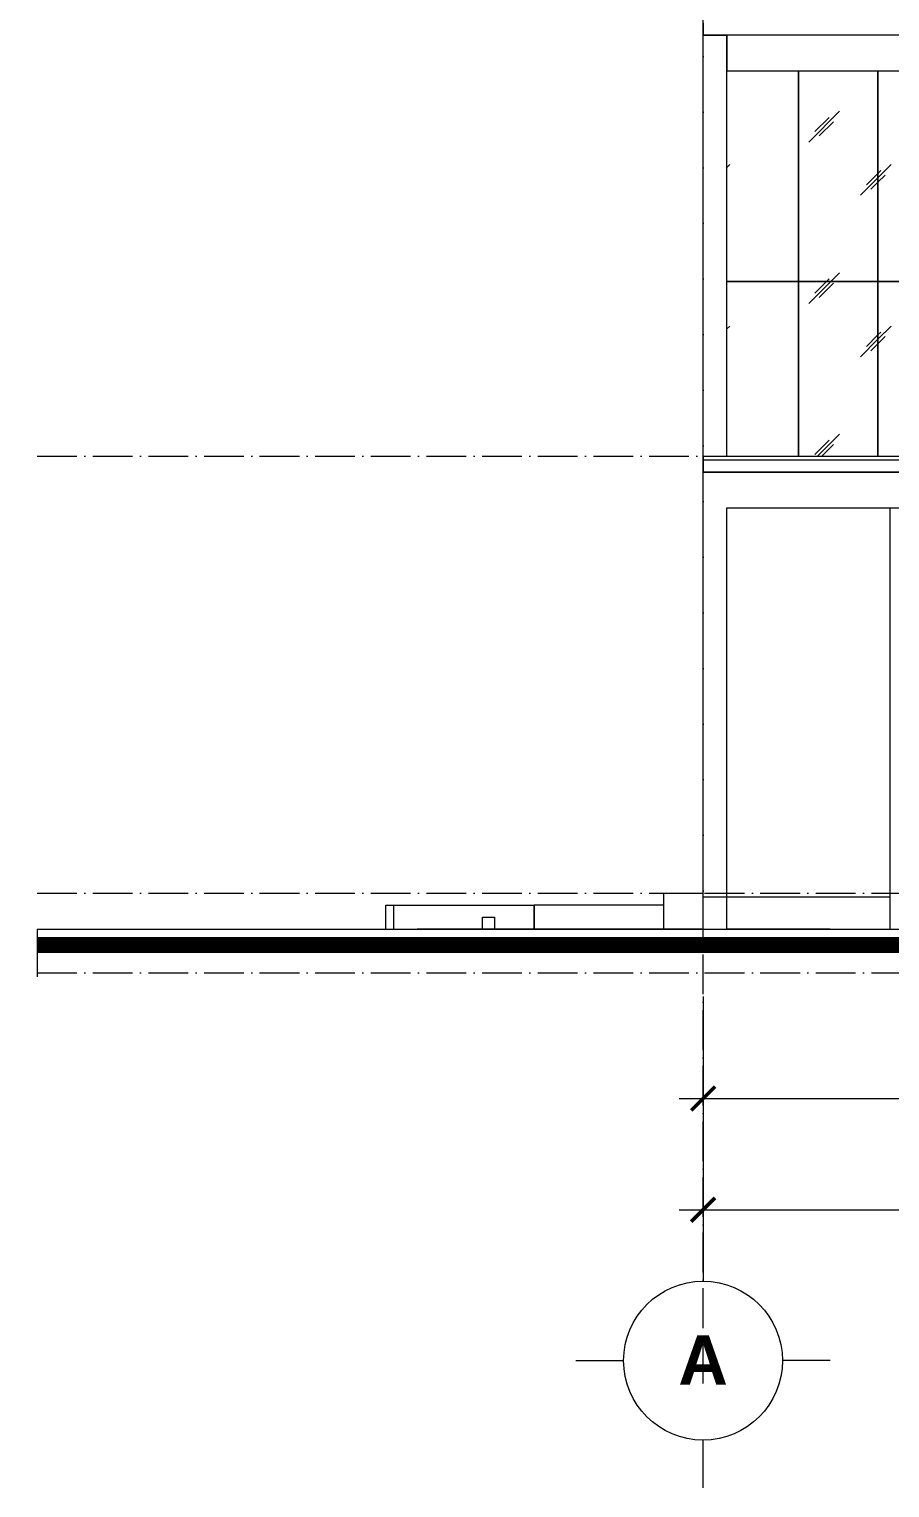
# Model space of a CAD drawing. Header units: millimetres. Extents: x -8482 to 130249, y -7482 to 93550.
# Drawn here: x -8482 to 2350, y -7482 to 10875 of the extents above; entities that cross this region are included whole.
import ezdxf

# ---------------------------------------------------------------- set-up
doc = ezdxf.new("R2010")
doc.units = ezdxf.units.MM
doc.linetypes.add('Grid Line', pattern=[14, 10, -2, 0, -2])
for name, color, linetype, lineweight in [('C-PRKG', 70, 'Continuous', 5), ('DIM', 1, 'Continuous', 5), ('KH', 6, 'Continuous', 5), ('KINH', 152, 'Continuous', 5), ('NET CAT', 3, 'Continuous', 5), ('NET CATConcrete', 3, 'Continuous', 5), ('NET-THAY', 2, 'Continuous', 9), ('TRUC', 225, 'Continuous', 5)]:
    doc.layers.add(name, color=color, linetype=linetype, lineweight=lineweight)
doc.styles.add('Arial_B', font='arialbd_1.ttf', dxfattribs={"height": 619.047619})
doc.styles.add('TA1', font='arial_1.ttf')
doc.dimstyles.new('D_200_KTx2', dxfattribs={"dimtxt": 400, "dimasz": 300, "dimexe": 300, "dimexo": 300, "dimgap": 160, "dimtad": 1, "dimdec": 0, "dimzin": 9, "dimtxsty": 'TA1', "dimblk": 'ARCHTICK', "dimcen": 1, "dimdle": 300, "dimclrd": 256, "dimclre": 256, "dimclrt": 7, "dimadec": 0, "dimazin": 0, "dimtfac": 1, "dimtdec": 0, "dimtix": 1, "dimtmove": 1, "dimatfit": 3, "dimldrblk": 'ARCHTICK', "dimfxl": 0, "dimtolj": 1, "dimtzin": 0, "dimlwd": -1, "dimlwe": -1, "dimarcsym": 0})
pattern_1 = [(45, (19748.1, 1401.6), (0, 2032), [253.6, -2620.09]), (45, (19693, 1456.7), (0, 2032), [253.6, -2620.09]), (45, (19617, 1325.7), (0, 2032), [546.2, -2327.48]), (45, (18366.3, 2763), (0, 2032), [253.6, -2620.09]), (45, (18311.2, 2818.2), (0, 2032), [253.6, -2620.09]), (45, (18235.3, 2687.1), (0, 2032), [546.2, -2327.48])]

# ---------------------------------------------------------------- blocks, each defined once
blk = doc.blocks.new('System Panel - Glazed-V80-MẶT ĐỨNG TRỤC A-Q')
at = {"layer": 'KINH'}
h = blk.add_hatch(dxfattribs=at)
h.set_pattern_fill('FP_6', color=256, style=0, pattern_type=2)
h.set_pattern_definition(pattern_1)
h.paths.add_polyline_path([(3200, 5500), (3200, 7700), (2200, 7700), (2200, 5500)], flags=0)
at = {"layer": 'KINH', "color": 10}
for p, q in [((3200, 7700), (2200, 7700)), ((2200, 7700), (2200, 5500)), ((3200, 5500), (3200, 7700))]:
    blk.add_line(p, q, dxfattribs=at)
blk = doc.blocks.new('System Panel - Glazed-V81-MẶT ĐỨNG TRỤC A-Q')
at = {"layer": 'KINH'}
h = blk.add_hatch(dxfattribs=at)
h.set_pattern_fill('FP_6', color=256, style=0, pattern_type=2)
h.set_pattern_definition(pattern_1)
h.paths.add_polyline_path([(2200, 5500), (2200, 7700), (1200, 7700), (1200, 5500)], flags=0)
at = {"layer": 'KINH', "color": 10}
for p, q in [((2200, 7700), (1200, 7700)), ((1200, 7700), (1200, 5500)), ((2200, 5500), (2200, 7700))]:
    blk.add_line(p, q, dxfattribs=at)
blk = doc.blocks.new('System Panel - Glazed-616473-MẶT ĐỨNG TRỤC A-Q')
at = {"layer": 'KINH'}
h = blk.add_hatch(dxfattribs=at)
h.set_pattern_fill('FP_6', color=256, style=0, pattern_type=2)
h.set_pattern_definition(pattern_1)
h.paths.add_polyline_path([(1200, 5500), (1200, 7700), (300, 7700), (300, 5500)], flags=0)
at = {"layer": 'KINH', "color": 10}
for p, q in [((1200, 7700), (300, 7700)), ((1200, 5500), (1200, 7700))]:
    blk.add_line(p, q, dxfattribs=at)
blk = doc.blocks.new('System Panel - Glazed-V85-MẶT ĐỨNG TRỤC A-Q')
at = {"layer": 'KINH'}
h = blk.add_hatch(dxfattribs=at)
h.set_pattern_fill('FP_6', color=256, style=0, pattern_type=2)
h.set_pattern_definition(pattern_1)
h.paths.add_polyline_path([(3200, 7700), (3200, 10350), (2200, 10350), (2200, 7700)], flags=0)
at = {"layer": 'KINH', "color": 10}
for p, q in [((2200, 10350), (2200, 7700)), ((3200, 7700), (3200, 10350)), ((2200, 7700), (3200, 7700))]:
    blk.add_line(p, q, dxfattribs=at)
blk = doc.blocks.new('System Panel - Glazed-V86-MẶT ĐỨNG TRỤC A-Q')
at = {"layer": 'KINH'}
h = blk.add_hatch(dxfattribs=at)
h.set_pattern_fill('FP_6', color=256, style=0, pattern_type=2)
h.set_pattern_definition(pattern_1)
h.paths.add_polyline_path([(2200, 7700), (2200, 10350), (1200, 10350), (1200, 7700)], flags=0)
at = {"layer": 'KINH', "color": 10}
for p, q in [((1200, 10350), (1200, 7700)), ((2200, 7700), (2200, 10350)), ((1200, 7700), (2200, 7700))]:
    blk.add_line(p, q, dxfattribs=at)
blk = doc.blocks.new('System Panel - Glazed-587543-MẶT ĐỨNG TRỤC A-Q')
at = {"layer": 'KINH'}
h = blk.add_hatch(dxfattribs=at)
h.set_pattern_fill('FP_6', color=256, style=0, pattern_type=2)
h.set_pattern_definition(pattern_1)
h.paths.add_polyline_path([(1200, 7700), (1200, 10350), (300, 10350), (300, 7700)], flags=0)
at = {"layer": 'KINH', "color": 10}
for p, q in [((1200, 7700), (1200, 10350)), ((300, 7700), (1200, 7700))]:
    blk.add_line(p, q, dxfattribs=at)
blk = doc.blocks.new('XE 2500 - XE 2500-889573-MẶT ĐỨNG TRỤC A-Q')
at = {"layer": 'C-PRKG', "color": 10}
for p, q in [((-2775, -300), (-2625, -300)), ((-2775, -447), (-2775, -300)), ((-2625, -300), (-2625, -447)), ((-3600, -447), (0, -447)), ((-3600, -450), (-3600, -447)), ((300, -447), (1600, -447)), ((1600, -450), (1600, -447))]:
    blk.add_line(p, q, dxfattribs=at)
blk = doc.blocks.new('ALC1807-ASCENT PLAZA-TANG 1_2_rvt-1-MẶT ĐỨNG TRỤC A-Q')
at = {"layer": 'NET-THAY', "color": 7}
for p, q in [((1, 5500), (14825, 5500)), ((1, 5500), (1, 5450)), ((14825, 5450), (1, 5450)), ((-8382, -450), (51618, -450)), ((-8382, -450), (-8382, -1051))]:
    blk.add_line(p, q, dxfattribs=at)
at = {"layer": 'NET-THAY', "color": 250, "lineweight": 15}
for p, q in [((-498, 0), (-498, -447)), ((-498, 0), (-1, 0)), ((-498, 0), (-498, -447)), ((-3994, -150), (-3895, -150)), ((-3994, -450), (-3994, -150)), ((-3895, -150), (-2128, -150)), ((-3895, -150), (-3895, -450)), ((-498, -150), (-2128, -150)), ((-2128, -150), (-2128, -447)), ((-2128, -447), (-2128, -150))]:
    blk.add_line(p, q, dxfattribs=at)
at = {"color": 250, "lineweight": 15}
for name in ['System Panel - Glazed-587543-MẶT ĐỨNG TRỤC A-Q', 'System Panel - Glazed-V86-MẶT ĐỨNG TRỤC A-Q', 'System Panel - Glazed-V85-MẶT ĐỨNG TRỤC A-Q', 'System Panel - Glazed-616473-MẶT ĐỨNG TRỤC A-Q', 'System Panel - Glazed-V81-MẶT ĐỨNG TRỤC A-Q', 'System Panel - Glazed-V80-MẶT ĐỨNG TRỤC A-Q', 'XE 2500 - XE 2500-889573-MẶT ĐỨNG TRỤC A-Q']:
    blk.add_blockref(name, (0, 0), dxfattribs=at)
blk = doc.blocks.new('Grid - FamilyAL-KH TRUC-1020318-MẶT ĐỨNG TRỤC A-Q')
at = {"layer": 'KH'}
for p, q in [((0, -6370), (0, -6970)), ((-1600, -7970), (-1000, -7970)), ((1600, -7970), (1000, -7970)), ((0, -9570), (0, -8970))]:
    blk.add_line(p, q, dxfattribs=at)
blk.add_circle((0, -7970), 1000, dxfattribs=at)
blk = doc.blocks.new('_ARCHTICK')
at = {"color": 0, "linetype": 'ByBlock', "const_width": 0.15}
blk.add_lwpolyline([(-0.5, -0.5), (0.5, 0.5)], dxfattribs=at)
blk = doc.blocks.new('DIMBLOCK1-MẶT ĐỨNG TRỤC A-Q')
at = {"layer": 'Defpoints', "color": 0, "transparency": 16777216}
for p in [(0, -2157), (6350, -2157), (6350, -2582)]:
    blk.add_point(p, dxfattribs=at)
at = {"layer": 'DIM', "transparency": 16777216}
for p, q in [((0, -2457), (0, -2882)), ((6350, -2457), (6350, -2882)), ((-300, -2582), (6650, -2582))]:
    blk.add_line(p, q, dxfattribs=at)
at = {"layer": 'DIM', "transparency": 16777216, "xscale": 300, "yscale": 300, "zscale": 300, "rotation": 180}
blk.add_blockref('_ARCHTICK', (0, -2582), dxfattribs=at)
at = {"layer": 'DIM', "transparency": 16777216, "xscale": 300, "yscale": 300, "zscale": 300}
blk.add_blockref('_ARCHTICK', (6350, -2582), dxfattribs=at)
at = {"layer": 'DIM', "color": 7, "transparency": 16777216, "insert": (3175, -2217), "char_height": 400, "attachment_point": 5, "style": 'TA1'}
blk.add_mtext('\\A1;6350', dxfattribs=at)
blk = doc.blocks.new('DIMBLOCK41-MẶT ĐỨNG TRỤC A-Q')
at = {"layer": 'Defpoints', "color": 0, "transparency": 16777216}
for p in [(0, -1000), (42600, -1000), (42600, -3982)]:
    blk.add_point(p, dxfattribs=at)
at = {"layer": 'DIM', "transparency": 16777216}
for p, q in [((0, -1300), (0, -4282)), ((42600, -1300), (42600, -4282)), ((-300, -3982), (42900, -3982))]:
    blk.add_line(p, q, dxfattribs=at)
at = {"layer": 'DIM', "transparency": 16777216, "xscale": 300, "yscale": 300, "zscale": 300, "rotation": 180}
blk.add_blockref('_ARCHTICK', (0, -3982), dxfattribs=at)
at = {"layer": 'DIM', "transparency": 16777216, "xscale": 300, "yscale": 300, "zscale": 300}
blk.add_blockref('_ARCHTICK', (42600, -3982), dxfattribs=at)
at = {"layer": 'DIM', "color": 7, "transparency": 16777216, "insert": (21300, -3617), "char_height": 400, "attachment_point": 5, "style": 'TA1'}
blk.add_mtext('\\A1;42600', dxfattribs=at)

msp = doc.modelspace()

# ---------------------------------------------------------------- linework, layer by layer
at = {"layer": 'NET CAT'}
for p, q in [((-0.1, 5450), (-0.1, 10800)), ((-0.1, 10800), (299.9, 10800)), ((299.9, 5500), (299.9, 10800)), ((-0.1, -50), (-0.1, 5300)), ((-0.1, 5300), (299.9, 5300)), ((299.9, -50), (299.9, 4850)), ((2349.9, 4850), (2349.9, -50)), ((299.9, -50), (-0.1, -50)), ((-0.1, -450), (-0.1, -50)), ((299.9, -50), (-0.1, -50)), ((2349.9, -50), (299.9, -50)), ((2349.9, -50), (299.9, -50)), ((299.9, -450), (299.9, -50)), ((2349.9, -50), (2349.9, -450))]:
    msp.add_line(p, q, dxfattribs=at)
at = {"layer": 'NET CAT', "const_width": 200}
msp.add_lwpolyline([(-8381.6, -650), (51618.4, -650)], dxfattribs=at)
at = {"layer": 'NET CAT'}
msp.add_lwpolyline([(-8381.6, -450), (51618.4, -450)], dxfattribs=at)
at = {"layer": 'NET CATConcrete'}
for p, q in [((6149.9, 10800), (299.9, 10800)), ((299.9, 10800), (299.9, 10350)), ((299.9, 10350), (6149.9, 10350)), ((299.9, 5300), (6174.9, 5300)), ((299.9, 4850), (6174.9, 4850))]:
    msp.add_line(p, q, dxfattribs=at)
at = {"layer": 'NET-THAY'}
for p, q in [((-0.1, 10950), (-0.1, 10800)), ((14823.7, 10800), (-0.1, 10800)), ((-0.1, 5450), (-0.1, 5300)), ((20337.8, 5300), (-0.1, 5300))]:
    msp.add_line(p, q, dxfattribs=at)
at = {"layer": 'TRUC', "linetype": 'Grid Line', "ltscale": 50}
for p, q in [((-0.1, -6170.4), (-0.1, 93540.4)), ((-8381.6, 5500), (51521, 5500)), ((-8381.6, 0), (51521, 0)), ((-8381.6, -1000), (54345.2, -1000))]:
    msp.add_line(p, q, dxfattribs=at)

# ---------------------------------------------------------------- block references
at = {"lineweight": 5}
msp.add_blockref('ALC1807-ASCENT PLAZA-TANG 1_2_rvt-1-MẶT ĐỨNG TRỤC A-Q', (0, 0), dxfattribs=at)
at = {"layer": 'KH'}
msp.add_blockref('Grid - FamilyAL-KH TRUC-1020318-MẶT ĐỨNG TRỤC A-Q', (0, 2088.9), dxfattribs=at)

# ---------------------------------------------------------------- texts
at = {"layer": 'KH', "insert": (-0.3, -5564), "char_height": 619.048, "width": 705.15, "attachment_point": 2, "line_spacing_factor": 0.941778, "style": 'Arial_B'}
msp.add_mtext('\\fArial|b1|i0|c0|p34|;A', dxfattribs=at)

# ---------------------------------------------------------------- dimensions: what is measured, and where the dimension line sits
at = {"layer": 'DIM'}
for base, p1, p2, picture, middle in [((42599.9, -3981.6), (-0.1, -1000), (42599.9, -1000), 'DIMBLOCK41-MẶT ĐỨNG TRỤC A-Q', (21299.9, -3617.3)), ((6349.9, -2581.6), (-0.1, -2157.3), (6349.9, -2157.3), 'DIMBLOCK1-MẶT ĐỨNG TRỤC A-Q', (3174.9, -2217.2))]:
    dim = msp.add_linear_dim(base=base, p1=p1, p2=p2, dimstyle='D_200_KTx2', dxfattribs=at)
    dim.commit()
    dim.dimension.update_dxf_attribs({"geometry": picture, "text_midpoint": middle})

doc.saveas('drawing.dxf')
